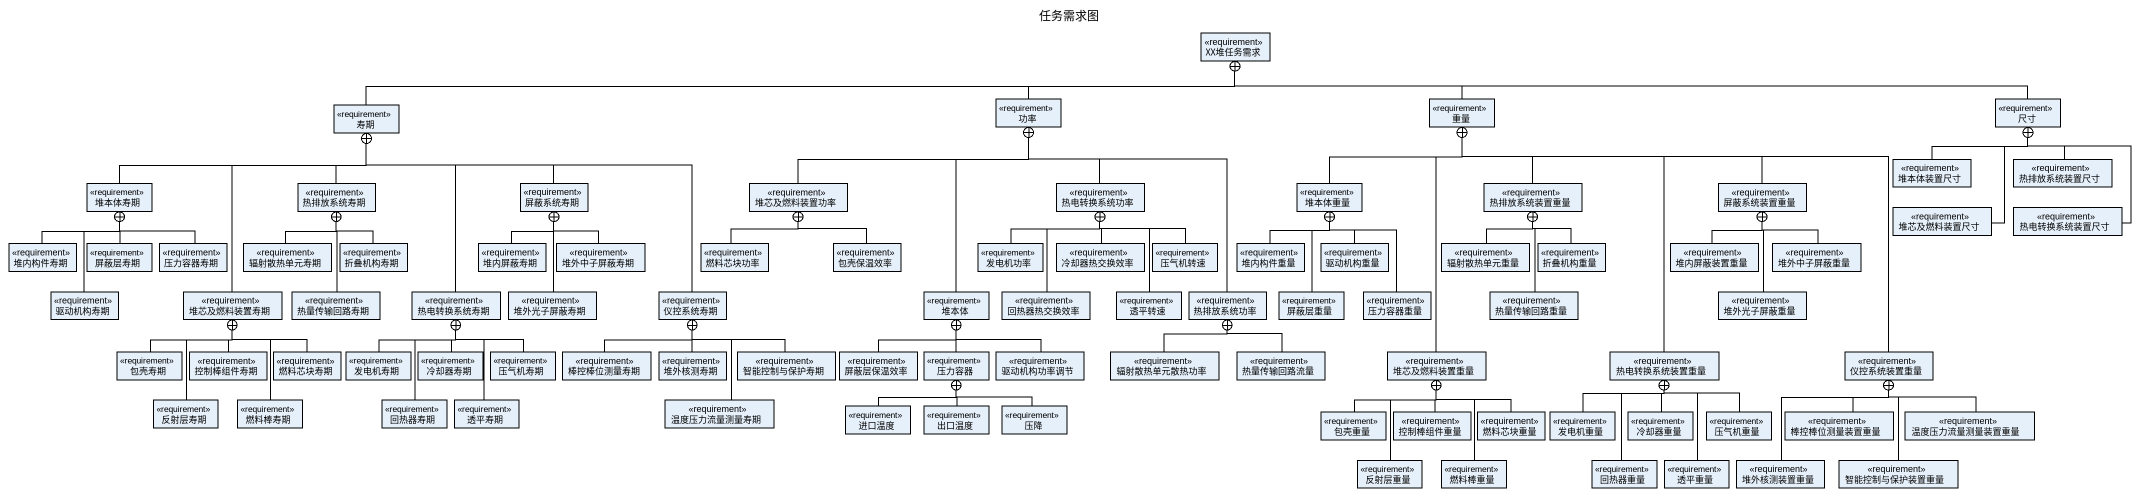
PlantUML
@startuml
title 任务需求图
hide circle
hide empty members
class XX堆任务需求 <<requirement>>
class 寿期 <<requirement>>
class 功率 <<requirement>>
class 重量 <<requirement>>
class 尺寸 <<requirement>>
class 堆本体装置尺寸 <<requirement>>
class 热排放系统装置尺寸 <<requirement>>
class 堆本体寿期 <<requirement>>
class 热排放系统寿期 <<requirement>>
class 屏蔽系统寿期 <<requirement>>
class 堆芯及燃料装置功率 <<requirement>>
class 热电转换系统功率 <<requirement>>
class 堆本体重量 <<requirement>>
class 热排放系统装置重量 <<requirement>>
class 屏蔽系统装置重量 <<requirement>>
class 堆芯及燃料装置尺寸 <<requirement>>
class 热电转换系统装置尺寸 <<requirement>>
class 堆内构件寿期 <<requirement>>
class 屏蔽层寿期 <<requirement>>
class 压力容器寿期 <<requirement>>
class 辐射散热单元寿期 <<requirement>>
class 折叠机构寿期 <<requirement>>
class 堆内屏蔽寿期 <<requirement>>
class 堆外中子屏蔽寿期 <<requirement>>
class 燃料芯块功率 <<requirement>>
class 包壳保温效率 <<requirement>>
class 发电机功率 <<requirement>>
class 冷却器热交换效率 <<requirement>>
class 压气机转速 <<requirement>>
class 堆内构件重量 <<requirement>>
class 驱动机构重量 <<requirement>>
class 辐射散热单元重量 <<requirement>>
class 折叠机构重量 <<requirement>>
class 堆内屏蔽装置重量 <<requirement>>
class 堆外中子屏蔽重量 <<requirement>>
class 驱动机构寿期 <<requirement>>
class 堆芯及燃料装置寿期 <<requirement>>
class 热量传输回路寿期 <<requirement>>
class 热电转换系统寿期 <<requirement>>
class 堆外光子屏蔽寿期 <<requirement>>
class 仪控系统寿期 <<requirement>>
class 堆本体 <<requirement>>
class 回热器热交换效率 <<requirement>>
class 透平转速 <<requirement>>
class 热排放系统功率 <<requirement>>
class 屏蔽层重量 <<requirement>>
class 压力容器重量 <<requirement>>
class 热量传输回路重量 <<requirement>>
class 堆外光子屏蔽重量 <<requirement>>
class 包壳寿期 <<requirement>>
class 控制棒组件寿期 <<requirement>>
class 燃料芯块寿期 <<requirement>>
class 发电机寿期 <<requirement>>
class 冷却器寿期 <<requirement>>
class 压气机寿期 <<requirement>>
class 棒控棒位测量寿期 <<requirement>>
class 堆外核测寿期 <<requirement>>
class 智能控制与保护寿期 <<requirement>>
class 屏蔽层保温效率 <<requirement>>
class 压力容器 <<requirement>>
class 驱动机构功率调节 <<requirement>>
class 辐射散热单元散热功率 <<requirement>>
class 热量传输回路流量 <<requirement>>
class 堆芯及燃料装置重量 <<requirement>>
class 热电转换系统装置重量 <<requirement>>
class 仪控系统装置重量 <<requirement>>
class 反射层寿期 <<requirement>>
class 燃料棒寿期 <<requirement>>
class 回热器寿期 <<requirement>>
class 透平寿期 <<requirement>>
class 温度压力流量测量寿期 <<requirement>>
class 进口温度 <<requirement>>
class 出口温度 <<requirement>>
class 压降 <<requirement>>
class 包壳重量 <<requirement>>
class 控制棒组件重量 <<requirement>>
class 燃料芯块重量 <<requirement>>
class 发电机重量 <<requirement>>
class 冷却器重量 <<requirement>>
class 压气机重量 <<requirement>>
class 棒控棒位测量装置重量 <<requirement>>
class 温度压力流量测量装置重量 <<requirement>>
class 反射层重量 <<requirement>>
class 燃料棒重量 <<requirement>>
class 回热器重量 <<requirement>>
class 透平重量 <<requirement>>
class 堆外核测装置重量 <<requirement>>
class 智能控制与保护装置重量 <<requirement>>
寿期 -right-+ XX堆任务需求
功率 -right-+ XX堆任务需求
重量 -left-+ XX堆任务需求
尺寸 -left-+ XX堆任务需求
堆本体装置尺寸 -up-+ 尺寸
热排放系统装置尺寸 -up-+ 尺寸
堆本体寿期 -right-+ 寿期
热排放系统寿期 -up-+ 寿期
屏蔽系统寿期 -left-+ 寿期
堆芯及燃料装置功率 -right-+ 功率
热电转换系统功率 -up-+ 功率
堆本体重量 -up-+ 重量
热排放系统装置重量 -up-+ 重量
屏蔽系统装置重量 -left-+ 重量
堆芯及燃料装置尺寸 -up-+ 尺寸
热电转换系统装置尺寸 -up-+ 尺寸
堆内构件寿期 -up-+ 堆本体寿期
屏蔽层寿期 -up-+ 堆本体寿期
压力容器寿期 -up-+ 堆本体寿期
辐射散热单元寿期 -up-+ 热排放系统寿期
折叠机构寿期 -up-+ 热排放系统寿期
堆内屏蔽寿期 -up-+ 屏蔽系统寿期
堆外中子屏蔽寿期 -up-+ 屏蔽系统寿期
燃料芯块功率 -up-+ 堆芯及燃料装置功率
包壳保温效率 -up-+ 堆芯及燃料装置功率
发电机功率 -up-+ 热电转换系统功率
冷却器热交换效率 -up-+ 热电转换系统功率
压气机转速 -up-+ 热电转换系统功率
堆内构件重量 -up-+ 堆本体重量
驱动机构重量 -up-+ 堆本体重量
辐射散热单元重量 -up-+ 热排放系统装置重量
折叠机构重量 -up-+ 热排放系统装置重量
堆内屏蔽装置重量 -up-+ 屏蔽系统装置重量
堆外中子屏蔽重量 -up-+ 屏蔽系统装置重量
驱动机构寿期 -up-+ 堆本体寿期
堆芯及燃料装置寿期 -up-+ 寿期
热量传输回路寿期 -up-+ 热排放系统寿期
热电转换系统寿期 -up-+ 寿期
堆外光子屏蔽寿期 -up-+ 屏蔽系统寿期
仪控系统寿期 -left-+ 寿期
堆本体 -up-+ 功率
回热器热交换效率 -up-+ 热电转换系统功率
透平转速 -up-+ 热电转换系统功率
热排放系统功率 -up-+ 功率
屏蔽层重量 -up-+ 堆本体重量
压力容器重量 -up-+ 堆本体重量
热量传输回路重量 -up-+ 热排放系统装置重量
堆外光子屏蔽重量 -up-+ 屏蔽系统装置重量
包壳寿期 -up-+ 堆芯及燃料装置寿期
控制棒组件寿期 -up-+ 堆芯及燃料装置寿期
燃料芯块寿期 -up-+ 堆芯及燃料装置寿期
发电机寿期 -up-+ 热电转换系统寿期
冷却器寿期 -up-+ 热电转换系统寿期
压气机寿期 -up-+ 热电转换系统寿期
棒控棒位测量寿期 -up-+ 仪控系统寿期
堆外核测寿期 -up-+ 仪控系统寿期
智能控制与保护寿期 -up-+ 仪控系统寿期
屏蔽层保温效率 -up-+ 堆本体
压力容器 -up-+ 堆本体
驱动机构功率调节 -up-+ 堆本体
辐射散热单元散热功率 -up-+ 热排放系统功率
热量传输回路流量 -up-+ 热排放系统功率
堆芯及燃料装置重量 -up-+ 重量
热电转换系统装置重量 -up-+ 重量
仪控系统装置重量 -left-+ 重量
反射层寿期 -up-+ 堆芯及燃料装置寿期
燃料棒寿期 -up-+ 堆芯及燃料装置寿期
回热器寿期 -up-+ 热电转换系统寿期
透平寿期 -up-+ 热电转换系统寿期
温度压力流量测量寿期 -up-+ 仪控系统寿期
进口温度 -up-+ 压力容器
出口温度 -up-+ 压力容器
压降 -up-+ 压力容器
包壳重量 -up-+ 堆芯及燃料装置重量
控制棒组件重量 -up-+ 堆芯及燃料装置重量
燃料芯块重量 -up-+ 堆芯及燃料装置重量
发电机重量 -up-+ 热电转换系统装置重量
冷却器重量 -up-+ 热电转换系统装置重量
压气机重量 -up-+ 热电转换系统装置重量
棒控棒位测量装置重量 -up-+ 仪控系统装置重量
温度压力流量测量装置重量 -up-+ 仪控系统装置重量
反射层重量 -up-+ 堆芯及燃料装置重量
燃料棒重量 -up-+ 堆芯及燃料装置重量
回热器重量 -up-+ 热电转换系统装置重量
透平重量 -up-+ 热电转换系统装置重量
堆外核测装置重量 -up-+ 仪控系统装置重量
智能控制与保护装置重量 -up-+ 仪控系统装置重量
@enduml
